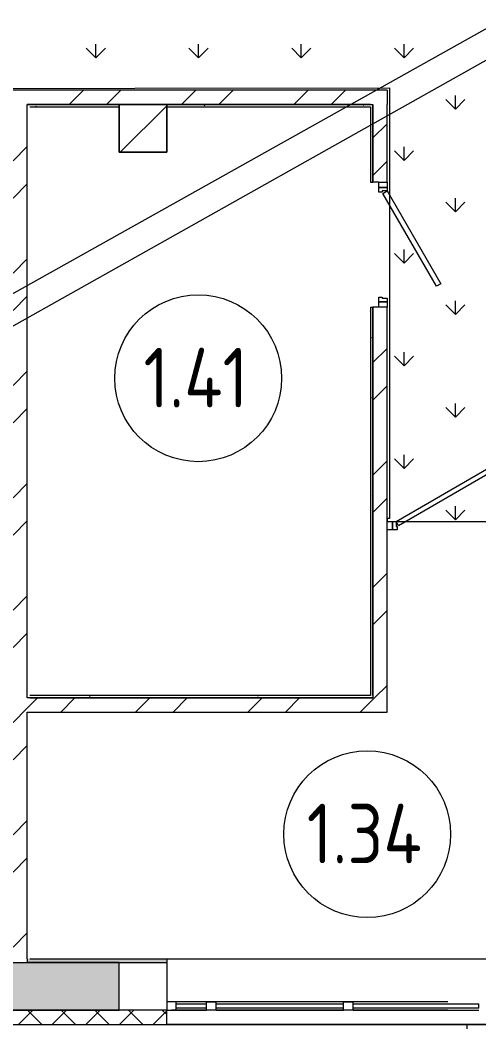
# Model space of a CAD drawing. Header units: millimetres. Extents: x -500089 to 1469082, y -290736 to 166440.
# Drawn here: x 1216424 to 1220274, y -23328 to -14862 of the extents above; entities that cross this region are included whole.
import ezdxf

# ---------------------------------------------------------------- set-up
doc = ezdxf.new("R2010")
doc.units = ezdxf.units.MM
for name, color, linetype, lineweight in [('Витраж', 7, 'Continuous', 0), ('Двери', 7, 'Continuous', 0), ('Лестницы', 7, 'Continuous', 0), ('Марки помещений', 7, 'Continuous', 0), ('Несущие колонны', 7, 'Continuous', 0), ('Панели витража', 7, 'Continuous', 0), ('Стены внутренние', 7, 'Continuous', 0), ('Стены несущие', 7, 'Continuous', 0), ('Стены отделка', 7, 'Continuous', 0), ('Стены штриховка', 7, 'Continuous', 0), ('экспертиза ДУ пояснения', 6, 'Continuous', 0), ('экспертиза условные обозначения', 1, 'Continuous', 0)]:
    doc.layers.add(name, color=color, linetype=linetype, lineweight=lineweight)
doc.styles.add('GOST Common_1', font='', dxfattribs={"width": 0.9, "height": 700})
doc.styles.get('GOST Common_1').set_extended_font_data('GOST Common')
pattern_1 = [(45, (0, 0), (-471.4634, 471.4634), []), (45, (314.3, 0), (-471.4634, 471.4634), [])]
pattern_2 = [(0, (0, 0), (406.4, 101.6), [6.706, -298.094, 6.706, -298.094, -1625.6]), (0, (0, 0), (406.4, 101.6), [-609.6, 6.706, -602.894, 6.706, -298.094, -711.2]), (0, (0, 0), (406.4, 101.6), [-1524, 6.706, -196.494, 6.706, -501.294]), (120, (152.4, 50.8), (-291.18818, 301.15272), [6.706, -298.094, 6.706, -298.094, -1625.6]), (120, (152.4, 50.8), (-291.18818, 301.15272), [-609.6, 6.706, -602.894, 6.706, -298.094, -711.2]), (120, (152.4, 50.8), (-291.18818, 301.15272), [-1524, 6.706, -196.494, 6.706, -501.294]), (240, (203.2, 254), (-115.21182, -402.75272), [6.706, -298.094, 6.706, -298.094, -1625.6]), (240, (203.2, 254), (-115.21182, -402.75272), [-609.6, 6.706, -602.894, 6.706, -298.094, -711.2]), (240, (203.2, 254), (-115.21182, -402.75272), [-1524, 6.706, -196.494, 6.706, -501.294])]

# ---------------------------------------------------------------- blocks, each defined once
blk = doc.blocks.new('ASVP_ДверьДеревянная_1 полотно - Межкомнатная 900х2000h_полотно_ Г Пр-2542405-З Этаж 01')
at = {"layer": 'Двери', "lineweight": 18}
for p, q in [((-450, 60), (329.4, 510)), ((329.4, 510), (349.4, 475.4)), ((349.4, 475.4), (-430, 25.4)), ((-525, 60), (-480, 60)), ((-525, -10), (-525, 60)), ((-480, 60), (-450, 60)), ((-480, -10), (-480, 60)), ((-480, 60), (-480, -10)), ((-430, 25.4), (-450, 60)), ((-450, 60), (-450, 20)), ((-450, 20), (-440, 20)), ((-440, 20), (-440, -10)), ((440, 20), (450, 20)), ((440, -10), (440, 20)), ((450, 60), (480, 60)), ((450, 20), (450, 60)), ((480, 60), (480, -10)), ((480, 60), (525, 60)), ((480, -10), (480, 60)), ((525, 60), (525, -10)), ((-480, -10), (-525, -10)), ((-440, -10), (-480, -10)), ((480, -10), (440, -10)), ((525, -10), (480, -10))]:
    blk.add_line(p, q, dxfattribs=at)
blk = doc.blocks.new('ASVP_ДверьДеревянная_1 полотно - Межкомнатная 900х2000h_полотно_ Г Пр-2607370-З Этаж 01')
at = {"layer": 'Двери', "lineweight": 18}
for p, q in [((-450, 60), (329.4, 510)), ((329.4, 510), (349.4, 475.4)), ((349.4, 475.4), (-430, 25.4)), ((-525, 60), (-480, 60)), ((-525, -10), (-525, 60)), ((-480, 60), (-450, 60)), ((-480, -10), (-480, 60)), ((-480, 60), (-480, -10)), ((-430, 25.4), (-450, 60)), ((-450, 60), (-450, 20)), ((-450, 20), (-440, 20)), ((-440, 20), (-440, -10)), ((440, 20), (450, 20)), ((440, -10), (440, 20)), ((450, 60), (480, 60)), ((450, 20), (450, 60)), ((480, 60), (480, -10)), ((480, 60), (525, 60)), ((480, -10), (480, 60)), ((525, 60), (525, -10)), ((-480, -10), (-525, -10)), ((-440, -10), (-480, -10)), ((480, -10), (440, -10)), ((525, -10), (480, -10))]:
    blk.add_line(p, q, dxfattribs=at)
blk = doc.blocks.new('ADSK_КолоннаЖБ_Прямоугольная - 400x400 мм-2689049-З Этаж 01')
at = {"layer": 'Несущие колонны'}
h = blk.add_hatch(dxfattribs=at)
h.set_pattern_fill('FP_10', color=256, style=0, pattern_type=2)
h.set_pattern_definition([(45, (-105600, -57800), (-449.0128, 449.0128), []), (45, (-105151, -57800), (-449.0128, 449.0128), [793.75, -158.75, 6.706, -152.044])])
h.paths.add_polyline_path([(200, -200), (200, 200), (-200, 200), (-200, -200)], flags=0)
at = {"layer": 'Несущие колонны', "lineweight": 18}
for p, q in [((-200, -200), (-200, 200)), ((-200, 200), (200, 200)), ((200, 200), (-200, 200)), ((-200, 200), (-200, -200)), ((200, 200), (200, -200)), ((200, -200), (200, 200)), ((200, -200), (-200, -200)), ((-200, -200), (200, -200))]:
    blk.add_line(p, q, dxfattribs=at)
blk = doc.blocks.new('ADSK_КолоннаЖБ_Прямоугольная - 400x400 мм-V209-З Этаж 01')
at = {"layer": 'Несущие колонны', "lineweight": 18}
for p, q in [((-200, 200), (200, 200)), ((-200, -200), (-200, 200)), ((200, 200), (200, -200)), ((200, -200), (-200, -200))]:
    blk.add_line(p, q, dxfattribs=at)
blk = doc.blocks.new('Прямоугольный импост - 80х70 мм Белый-2637161-З Этаж 01')
at = {"layer": 'Витраж'}
for p, q in [((78560, 50470), (77440, 50470)), ((78560, 50400), (77440, 50400))]:
    blk.add_line(p, q, dxfattribs=at)
blk = doc.blocks.new('Системная панель - ASVP_Cтеклопакет Двухкамерный_36 мм-2646093-З Этаж 01')
at = {"layer": 'Панели витража', "lineweight": 18}
for p, q in [((-127.5, 18), (127.5, 18)), ((-127.5, -18), (-127.5, 18)), ((127.5, -18), (127.5, 18)), ((127.5, -18), (-127.5, -18))]:
    blk.add_line(p, q, dxfattribs=at)
blk = doc.blocks.new('Прямоугольный импост - 80х70 мм Белый-2744741-З Этаж 01')
at = {"layer": 'Витраж'}
for p, q in [((106135, 50470), (105880, 50470)), ((106135, 50400), (105880, 50400))]:
    blk.add_line(p, q, dxfattribs=at)
blk = doc.blocks.new('Системная панель - ASVP_Cтеклопакет Двухкамерный_36 мм-2646106-З Этаж 01')
at = {"layer": 'Панели витража', "lineweight": 18}
for p, q in [((-535, 18), (535, 18)), ((-535, -18), (-535, 18)), ((535, -18), (535, 18)), ((535, -18), (-535, -18))]:
    blk.add_line(p, q, dxfattribs=at)
blk = doc.blocks.new('Прямоугольный импост - 80х70 мм Белый-2744743-З Этаж 01')
at = {"layer": 'Витраж'}
for p, q in [((107285, 50470), (106215, 50470)), ((107285, 50400), (106215, 50400))]:
    blk.add_line(p, q, dxfattribs=at)
blk = doc.blocks.new('Прямоугольный импост - 80х70 мм Белый-2637583-З Этаж 01')
at = {"layer": 'Витраж', "lineweight": 18}
for p, q in [((40, 35), (-40, 35)), ((-40, 35), (-40, -35)), ((40, 35), (40, -35)), ((-40, -35), (40, -35))]:
    blk.add_line(p, q, dxfattribs=at)
blk = doc.blocks.new('Системная панель - ASVP_Cтеклопакет Двухкамерный_36 мм-2646088-З Этаж 01')
at = {"layer": 'Панели витража', "lineweight": 18}
for p, q in [((-527.5, 18), (527.5, 18)), ((-527.5, -18), (-527.5, 18)), ((527.5, -18), (527.5, 18)), ((527.5, -18), (-527.5, -18))]:
    blk.add_line(p, q, dxfattribs=at)
blk = doc.blocks.new('Прямоугольный импост - 80х70 мм Белый-2637562-З Этаж 01')
at = {"layer": 'Витраж', "lineweight": 18}
for p, q in [((40, 35), (-40, 35)), ((-40, 35), (-40, -35)), ((40, 35), (40, -35)), ((-40, -35), (40, -35))]:
    blk.add_line(p, q, dxfattribs=at)
blk = doc.blocks.new('Прямоугольный импост - 80х70 мм Белый-V230-З Этаж 01')
at = {"layer": 'Витраж', "lineweight": 18}
for p, q in [((0, 35), (-80, 35)), ((-80, 35), (-80, -35)), ((-80, -35), (0, -35))]:
    blk.add_line(p, q, dxfattribs=at)
blk = doc.blocks.new('Прямоугольный импост - 1х120 мм _наружный откос_ Белый-2750710-З Этаж 01')
at = {"layer": 'Витраж'}
for p, q in [((121901, 50280), (121901, 50400)), ((121980, 50400), (122235, 50400)), ((122315, 50400), (123385, 50400)), ((123465, 50400), (124520, 50400)), ((124599, 50400), (124599, 50280)), ((121901, 50280), (124599, 50280))]:
    blk.add_line(p, q, dxfattribs=at)
blk = doc.blocks.new('АР_СОШ_Верзилово_Сущ_Здание_rvt-2-З Этаж 01')
at = {"layer": 'Стены штриховка', "lineweight": 9}
h = blk.add_hatch(dxfattribs=at)
h.set_pattern_fill('FP_2', color=256, style=0, pattern_type=2)
h.set_pattern_definition(pattern_1)
h.paths.add_polyline_path([(101810, 58000), (101810, 58120), (100900, 58120), (100900, 58000), (101420, 58000)], flags=0)
h.paths.add_polyline_path([(96800, 58000), (99850, 58000), (99850, 58120), (96400, 58120), (96400, 58000), (96520, 58000)], flags=0)
h.paths.add_polyline_path([(107529.8, 58000), (107649.8, 58000), (107649.8, 58120), (102860, 58120), (102860, 58000), (107212.7, 58000)], flags=0)
h = blk.add_hatch(dxfattribs=at)
h.set_pattern_fill('FP_2', color=256, style=0, pattern_type=2)
h.set_pattern_definition(pattern_1)
h.paths.add_polyline_path([(104510, 50800), (104630, 50800), (104630, 58000), (104510, 58000), (104510, 50830)], flags=0)
h = blk.add_hatch(dxfattribs=at)
h.set_pattern_fill('FP_33', color=256, style=0, pattern_type=2)
h.set_pattern_definition(pattern_2)
h.paths.add_polyline_path([(104630, 57980), (105400, 57980), (105400, 58000), (104630, 58000), (104630, 57991.3)], flags=0)
h.paths.add_polyline_path([(107509.8, 57980), (107509.8, 58000), (105800, 58000), (105800, 57980), (107212.7, 57980)], flags=0)
h = blk.add_hatch(dxfattribs=at)
h.set_pattern_fill('FP_33', color=256, style=0, pattern_type=2)
h.set_pattern_definition(pattern_2)
h.paths.add_polyline_path([(107529.8, 53040), (107529.8, 56300), (107509.8, 56300), (107509.8, 53040)], flags=0)
h.paths.add_polyline_path([(107529.8, 57350), (107529.8, 58000), (107509.8, 58000), (107509.8, 57350)], flags=0)
h = blk.add_hatch(dxfattribs=at)
h.set_pattern_fill('FP_2', color=256, style=0, pattern_type=2)
h.set_pattern_definition(pattern_1)
h.paths.add_polyline_path([(107529.8, 53020), (107649.8, 53020), (107649.8, 56300), (107529.8, 56300), (107529.8, 53040)], flags=0)
h.paths.add_polyline_path([(107649.8, 57350), (107649.8, 58000), (107529.8, 58000), (107529.8, 57350), (107615.2, 57350)], flags=0)
h = blk.add_hatch(dxfattribs=at)
h.set_pattern_fill('FP_2', color=256, style=0, pattern_type=2)
h.set_pattern_definition(pattern_1)
h.paths.add_polyline_path([(107529.8, 52900), (107649.8, 52900), (107649.8, 53020), (104630, 53020), (104630, 52900), (107212.7, 52900)], flags=0)
h = blk.add_hatch(dxfattribs=at)
h.set_pattern_fill('FP_33', color=256, style=0, pattern_type=2)
h.set_pattern_definition(pattern_2)
h.paths.add_polyline_path([(107528.2, 53020), (107529.8, 53020), (107529.8, 53040), (104650, 53040), (104650, 53020), (107509.8, 53020)], flags=0)
h = blk.add_hatch(dxfattribs=at)
h.set_pattern_fill('FP_31', color=256, style=0, pattern_type=2)
h.set_pattern_definition([(50, (0, 0), (728.7365, -63.7558), [76.2, -838.2]), (355, (0, 0), (-140.9716, 764.2276), [60.96, -670.56]), (100.451, (60.7, -5.3), (587.77, 700.4668), [64.76, -712.36]), (46.184, (0, 203.2), (1084.316, -168.171), [114.3, -1257.3]), (96.636, (90.4, 189.2), (949.61, 989.71), [97.14, -1068.54]), (351.184, (0, 203.2), (949.621, 989.701), [91.44, -1005.84]), (21, (101.6, 152.4), (606.458, -409.0606), [76.2, -838.2]), (326, (101.6, 152.4), (247.2083, 736.753), [60.96, -670.56]), (71.451, (152.14, 118.3), (853.6683, 327.6855), [64.76, -712.36]), (37.5, (0, 0), (12.3547, 338.2201), [33.528, -628.904, 33.528, -647.192, -673.1]), (37.5, (0, 0), (12.3547, 338.2201), [-1343.152, 33.528, -639.572]), (7.5, (0, 0), (267.2789, 400.7221), [33.528, -354.584, 33.528, -613.664, -256.54]), (7.5, (0, 0), (267.2789, 400.7221), [-1035.304, 33.528, -223.012]), (327.5, (-226.57, 0), (542.36333, -22.91534), [33.528, -220.472, 33.528, -758.952, -1051.56]), (327.5, (-226.57, 0), (542.36333, -22.91534), [-1046.48, 33.528, -1018.032]), (317.5, (-328.17, 0), (592.517, 101.7071), [33.528, -296.672, 33.528, -492.76, -746.76]), (317.5, (-328.17, 0), (592.517, 101.7071), [-856.488, 33.528, -713.232])])
h.paths.add_polyline_path([(109900, 50400), (109900, 50800), (108500, 50800), (108500, 50400), (109750.5, 50400)], flags=0)
h.paths.add_polyline_path([(57200, 50400), (57200, 50800), (56000, 50800), (56000, 50400)], flags=0)
h.paths.add_polyline_path([(96400, 50400), (96400, 50800), (96300, 50800), (96300, 50400)], flags=0)
h.paths.add_polyline_path([(63200, 50400), (65200, 50400), (65200, 50800), (63200, 50800), (63200, 50472.7)], flags=0)
h.paths.add_polyline_path([(98350, 50400), (98350, 50800), (97800, 50800), (97800, 50400), (98317, 50400)], flags=0)
h.paths.add_polyline_path([(74800, 50400), (74800, 50800), (72800, 50800), (72800, 50400), (74160, 50400)], flags=0)
h.paths.add_polyline_path([(105400, 50400), (105400, 50800), (104300, 50800), (104300, 50400)], flags=0)
h.paths.add_polyline_path([(81200, 50400), (83200, 50400), (83200, 50800), (81200, 50800), (81200, 50472.7)], flags=0)
h.paths.add_polyline_path([(103300, 50400), (103300, 50800), (102600, 50800), (102600, 50400), (102764.9, 50400)], flags=0)
h.paths.add_polyline_path([(94900, 50400), (94900, 50800), (94200, 50800), (94200, 50400)], flags=0)
h.paths.add_polyline_path([(101420, 50400), (101600, 50400), (101600, 50800), (101300, 50800), (101300, 50400)], flags=0)
h.paths.add_polyline_path([(92800, 50400), (92800, 50800), (90800, 50800), (90800, 50400), (92240, 50400)], flags=0)
h.paths.add_polyline_path([(99900, 50400), (99900, 50800), (99350, 50800), (99350, 50400)], flags=0)
h = blk.add_hatch(dxfattribs=at)
h.set_pattern_fill('FP_33', color=256, style=0, pattern_type=2)
h.set_pattern_definition(pattern_2)
h.paths.add_polyline_path([(87000, 50800), (87000, 50830), (86800, 50830), (86800, 50800)], flags=0)
h.paths.add_polyline_path([(69200, 50800), (69200, 50830), (68800, 50830), (68800, 50800)], flags=0)
h.paths.add_polyline_path([(57200, 50800), (57200, 50830), (56030, 50830), (56030, 50800), (56961.5, 50800)], flags=0)
h.paths.add_polyline_path([(109870, 50800), (109870, 50830), (108500, 50830), (108500, 50800), (109869.4, 50800)], flags=0)
h.paths.add_polyline_path([(65000, 50800), (65000, 50830), (62800, 50830), (62800, 50800), (63200, 50800)], flags=0)
h.paths.add_polyline_path([(105800, 50800), (105800, 50830), (104630, 50830), (104630, 50800), (105400, 50800)], flags=0)
h.paths.add_polyline_path([(72800, 50800), (73960, 50800), (73960, 50830), (72800, 50830)], flags=0)
h.paths.add_polyline_path([(104510, 50800), (104510, 50830), (104300, 50830), (104300, 50800), (104490, 50800)], flags=0)
h.paths.add_polyline_path([(74160, 50800), (75200, 50800), (75200, 50830), (74160, 50830), (74160, 50804.8)], flags=0)
h.paths.add_polyline_path([(83000, 50800), (83000, 50830), (80800, 50830), (80800, 50800), (81200, 50800)], flags=0)
h.paths.add_polyline_path([(103300, 50800), (103300, 50830), (102600, 50830), (102600, 50800), (102764.9, 50800)], flags=0)
h.paths.add_polyline_path([(101300, 50800), (101300, 50830), (100900, 50830), (100900, 50800)], flags=0)
h.paths.add_polyline_path([(96380, 50800), (96400, 50800), (96400, 50830), (95900, 50830), (95900, 50800), (96300, 50800)], flags=0)
h.paths.add_polyline_path([(92040, 50800), (92040, 50830), (90800, 50830), (90800, 50800), (92037.9, 50800)], flags=0)
h.paths.add_polyline_path([(101600, 50800), (101600, 50830), (101420, 50830), (101420, 50800)], flags=0)
h.paths.add_polyline_path([(99900, 50800), (99900, 50830), (99730, 50830), (99730, 50800), (99745.7, 50800)], flags=0)
h.paths.add_polyline_path([(99350, 50800), (99610, 50800), (99610, 50830), (99350, 50830)], flags=0)
h.paths.add_polyline_path([(92240, 50800), (93200, 50800), (93200, 50830), (92240, 50830)], flags=0)
h.paths.add_polyline_path([(98350, 50800), (98350, 50830), (97800, 50830), (97800, 50800), (98317, 50800)], flags=0)
h.paths.add_polyline_path([(96520, 50800), (96800, 50800), (96800, 50830), (96520, 50830)], flags=0)
h.paths.add_polyline_path([(94860.1, 50800), (94900, 50800), (94900, 50830), (94860.1, 50830)], flags=0)
h.paths.add_polyline_path([(94740.1, 50800), (94740.1, 50830), (94200, 50830), (94200, 50800)], flags=0)
h = blk.add_hatch(dxfattribs=at)
h.set_pattern_fill('FP_32', color=256, style=0, pattern_type=2)
h.set_pattern_definition([(45, (0, 0), (-141.42136, 141.42136), []), (135, (0, 0), (-141.42136, -141.42136), [])])
h.paths.add_polyline_path([(105400, 50280), (105800, 50280), (105800, 50400), (104300, 50400), (104300, 50280), (104630, 50280)], flags=0)
h.paths.add_polyline_path([(101600, 50280), (101600, 50400), (101420, 50400), (101420, 50280), (101456, 50280)], flags=0)
h.paths.add_polyline_path([(102600, 50280), (103300, 50280), (103300, 50400), (102600, 50400)], flags=0)
h.paths.add_polyline_path([(109870, 50280), (110420, 50280), (110420, 50400), (108500, 50400), (108500, 50280), (109820, 50280)], flags=0)
at = {"layer": 'Лестницы'}
blk.add_line((108320, 50280), (108320, 50242.5), dxfattribs=at)
blk.add_line((108320, 50280), (108320, 50242.5), dxfattribs=at)
at = {"layer": 'Стены внутренние'}
for p, q in [((105800, 50830), (108500, 50830)), ((105800, 50279), (105800, 50280)), ((108500, 50279), (105800, 50279))]:
    blk.add_line(p, q, dxfattribs=at)
at = {"layer": 'Стены несущие'}
for p, q in [((107649.8, 58120), (102860, 58120)), ((107649.8, 58120), (107649.8, 58000)), ((104630, 58000), (105400, 58000)), ((104630, 53020), (104630, 58000)), ((105800, 58000), (107529.8, 58000)), ((107529.8, 58000), (107529.8, 57350)), ((107529.8, 57350), (107529.8, 58000)), ((107649.8, 57350), (107649.8, 58000)), ((107579.8, 57350), (107529.8, 57350)), ((107579.8, 56300), (107529.8, 56300)), ((107529.8, 56300), (107529.8, 53040)), ((107529.8, 53040), (107529.8, 56300)), ((107649.8, 54525), (107649.8, 56300)), ((107649.8, 54500), (107649.8, 54525)), ((107649.8, 53020), (107649.8, 54430)), ((107529.8, 53020), (104630, 53020)), ((107529.8, 53040), (107529.8, 53020)), ((107649.8, 52900), (107649.8, 53020)), ((104630, 52900), (107649.8, 52900)), ((104630, 50830), (104630, 52900)), ((104630, 50830), (104630, 50800)), ((105400, 50800), (104630, 50800)), ((104630, 50800), (105400, 50800)), ((104300, 50400), (105400, 50400)), ((105400, 50400), (104300, 50400)), ((104300, 50280), (105800, 50280)), ((104300, 50279), (105800, 50279)), ((105800, 50280), (105800, 50279))]:
    blk.add_line(p, q, dxfattribs=at)
at = {"layer": 'Стены отделка', "lineweight": 9}
for p, q in [((105400, 58000), (104630, 58000)), ((104630, 57980), (104630, 58000)), ((107509.8, 58000), (105800, 58000)), ((107509.8, 58000), (107529.8, 58000)), ((104650, 57980), (105400, 57980)), ((105800, 57980), (107509.8, 57980)), ((107509.8, 57980), (107509.8, 57350)), ((107509.8, 57350), (107529.8, 57350)), ((107509.8, 56300), (107509.8, 53040)), ((107509.8, 56300), (107529.8, 56300)), ((107509.8, 53040), (104650, 53040)), ((104650, 53020), (107529.8, 53020)), ((107529.8, 53040), (107529.8, 53020)), ((104650, 50830), (105800, 50830)), ((105800, 50830), (105800, 50800)), ((105800, 50280), (105800, 50400)), ((104300, 50280), (105800, 50280))]:
    blk.add_line(p, q, dxfattribs=at)
at = {"layer": 'Стены штриховка'}
blk.add_line((104510, 50800), (104630, 50800), dxfattribs=at)
at = {"color": 8, "lineweight": 9, "true_color": 0x7f7f7f}
for name, p in [('ADSK_КолоннаЖБ_Прямоугольная - 400x400 мм-2689049-З Этаж 01', (105600, 57800)), ('ASVP_ДверьДеревянная_1 полотно - Межкомнатная 900х2000h_полотно_ Г Пр-2607370-З Этаж 01', (108174.8, 54440)), ('ADSK_КолоннаЖБ_Прямоугольная - 400x400 мм-V209-З Этаж 01', (105600, 50600)), ('Прямоугольный импост - 80х70 мм Белый-2637161-З Этаж 01', (28400, 0)), ('Прямоугольный импост - 80х70 мм Белый-2744741-З Этаж 01', (0, 0)), ('Прямоугольный импост - 80х70 мм Белый-2744743-З Этаж 01', (0, 0)), ('Прямоугольный импост - 80х70 мм Белый-2637161-З Этаж 01', (29600, 0)), ('Прямоугольный импост - 1х120 мм _наружный откос_ Белый-2750710-З Этаж 01', (-16100, 0)), ('Системная панель - ASVP_Cтеклопакет Двухкамерный_36 мм-2646093-З Этаж 01', (106007.5, 50435)), ('Системная панель - ASVP_Cтеклопакет Двухкамерный_36 мм-2646106-З Этаж 01', (106750, 50435)), ('Системная панель - ASVP_Cтеклопакет Двухкамерный_36 мм-2646088-З Этаж 01', (107892.5, 50435))]:
    blk.add_blockref(name, p, dxfattribs=at)
for name, p, rotation in [('ASVP_ДверьДеревянная_1 полотно - Межкомнатная 900х2000h_полотно_ Г Пр-2542405-З Этаж 01', (107589.8, 56825), 270), ('Прямоугольный импост - 80х70 мм Белый-V230-З Этаж 01', (105800, 50435), 180)]:
    blk.add_blockref(name, p, dxfattribs=dict(at, rotation=rotation))
at = {"color": 8, "lineweight": 9, "true_color": 0x7f7f7f, "extrusion": (0, 0, -1), "rotation": 180}
for name, p in [('Прямоугольный импост - 80х70 мм Белый-2637583-З Этаж 01', (-106175, 50435)), ('Прямоугольный импост - 80х70 мм Белый-2637562-З Этаж 01', (-107325, 50435))]:
    blk.add_blockref(name, p, dxfattribs=at)
blk = doc.blocks.new('ASVP_Марка_Помещение_ОдноЗначение - Номер-684784-З Этаж 01')
at = {"layer": 'Марки помещений'}
blk.add_circle((0, 0), 3.5, dxfattribs=at)

msp = doc.modelspace()

# ---------------------------------------------------------------- hatches: boundary and pattern name
at = {"layer": 'экспертиза условные обозначения', "lineweight": 0}
h = msp.add_hatch(dxfattribs=at)
h.set_pattern_fill('GRASS', color=3, scale=24)
h.set_pattern_definition([(90, (-249381.06, -328983.7), (-431.05229, 431.05229), [114.3, -747.80459]), (45, (-249381.06, -328983.7), (-431.0523, 431.0523), [114.3, -495.3]), (135, (-249381.06, -328983.7), (-431.0523, -431.0523), [114.3, -495.3])])
h.paths.add_polyline_path([(1203062.185, -12470.488), (1203062.185, -15370.488), (1203493.885, -15370.488), (1203493.885, -15103.688), (1204500.285, -15103.688), (1204500.285, -15370.488), (1204553.585, -15370.701), (1204553.585, -15450.488), (1219523.385, -15430.488), (1219523.385, -19045.488), (1219503.385, -19045.488), (1219503.385, -19070.488), (1227733.585, -19070.488), (1227733.585, -12700.488), (1207723.585, -12700.488), (1207723.585, -12470.488), (1207553.585, -12470.488), (1207553.585, -12340.488), (1206043.585, -12340.488), (1206043.585, -12470.488), (1204153.985, -12470.488), (1204153.985, -12340.488), (1203143.985, -12340.488), (1203143.985, -12470.488)])

# ---------------------------------------------------------------- linework, layer by layer
at = {"layer": 'экспертиза ДУ пояснения'}
for p, q in [((1136153.219, -62046.632), (1328250.608, 45463.519)), ((1328250.608, 45463.519), (1137077.022, -61998.548))]:
    msp.add_line(p, q, dxfattribs=at)
at = {"layer": 'экспертиза условные обозначения', "color": 3, "lineweight": 0}
msp.add_lwpolyline([(1204553.585, -15450.488), (1219523.385, -15430.488), (1219523.385, -19045.488), (1219503.385, -19045.488), (1219503.385, -19070.488), (1227733.585, -19070.488), (1227733.585, -12700.488), (1207723.585, -12700.488)], dxfattribs=at)

# ---------------------------------------------------------------- block references
msp.add_blockref('АР_СОШ_Верзилово_Сущ_Здание_rvt-2-З Этаж 01', (1111853.585, -73570.488))
at = {"layer": 'Марки помещений', "xscale": 199.9999999999999, "yscale": 199.9999999999999, "zscale": 199.9999999999999}
for p in [(1217918.391, -17867.764), (1219336.622, -21694.27)]:
    msp.add_blockref('ASVP_Марка_Помещение_ОдноЗначение - Номер-684784-З Этаж 01', p, dxfattribs=at)

# ---------------------------------------------------------------- texts
at = {"layer": 'Марки помещений', "char_height": 500, "attachment_point": 1, "style": 'GOST Common_1'}
for s, insert, width in [('1.41', (1217458.476, -17612.314), 1139.99962), ('1.34', (1218829.007, -21438.82), 1255.44262)]:
    msp.add_mtext(s, dxfattribs=dict(at, insert=insert, width=width))

doc.saveas('drawing.dxf')
